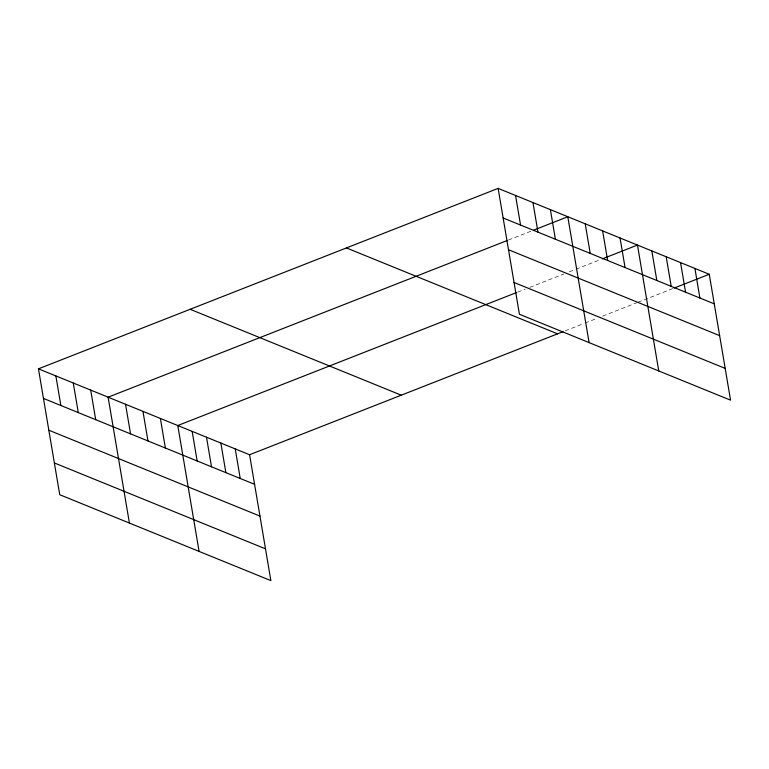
<?xml version="1.0" encoding="UTF-8"?>
<svg xmlns="http://www.w3.org/2000/svg" width="769" height="769" viewBox="0 0 769 769"><rect width="100%" height="100%" fill="white"/><g stroke="black" fill="none" stroke-linecap="round" stroke-linejoin="round"><path stroke-width="0.58" stroke-dasharray="3.85 2.88" d="M508.444 240.034L531.523 230.969M517.662 292.114L525.352 289.086M529.754 287.366L563.831 273.985M569.32 271.832L574.818 269.669M575.914 269.237L600.099 259.749M565.263 330.814L582.844 323.903M585.046 323.038L597.138 318.299M602.636 316.136L636.713 302.765M637.809 302.332L672.981 288.519"/><path stroke-width="1.15" d="M38.45 368.841L249.579 454.739L270.871 580.614L59.742 494.717L38.45 368.841L498.129 188.386L709.258 274.283L730.55 400.159L519.421 314.261L498.129 188.386M507.348 240.466L108.121 397.189L129.413 523.064M533.724 230.104L567.801 216.733L589.092 342.609M516.557 292.547L177.793 425.536L199.084 551.411M602.3 258.884L637.472 245.071L658.764 370.956M249.579 454.739L563.062 331.67M674.086 288.087L709.258 274.283M503.128 217.973L714.266 303.861M508.511 249.742L719.64 335.64M514.048 282.483L725.177 368.38M346.435 247.935L557.563 333.833M190.145 309.292L401.274 395.189M43.458 398.429L254.587 484.326M48.831 430.207L259.96 516.095M54.368 462.948L265.497 548.835M694.907 268.439L699.905 298.026M680.546 262.594L685.554 292.182M666.185 256.759L671.193 286.347M651.833 250.915L656.832 280.502M620.054 237.986L625.062 267.574M602.636 230.902L607.645 260.489M585.219 223.817L590.227 253.405M550.383 209.639L555.391 239.226M532.965 202.555L537.973 232.142M515.547 195.47L520.555 225.057M235.227 448.894L240.226 478.481M220.866 443.059L225.875 472.637M206.505 437.215L211.513 466.802M192.154 431.371L197.152 460.958M160.375 418.442L165.383 448.029M142.957 411.357L147.965 440.945M125.539 404.273L130.547 433.86M90.704 390.104L95.712 419.682M73.286 383.01L78.294 412.597M55.868 375.926L60.876 405.513"/></g></svg>
